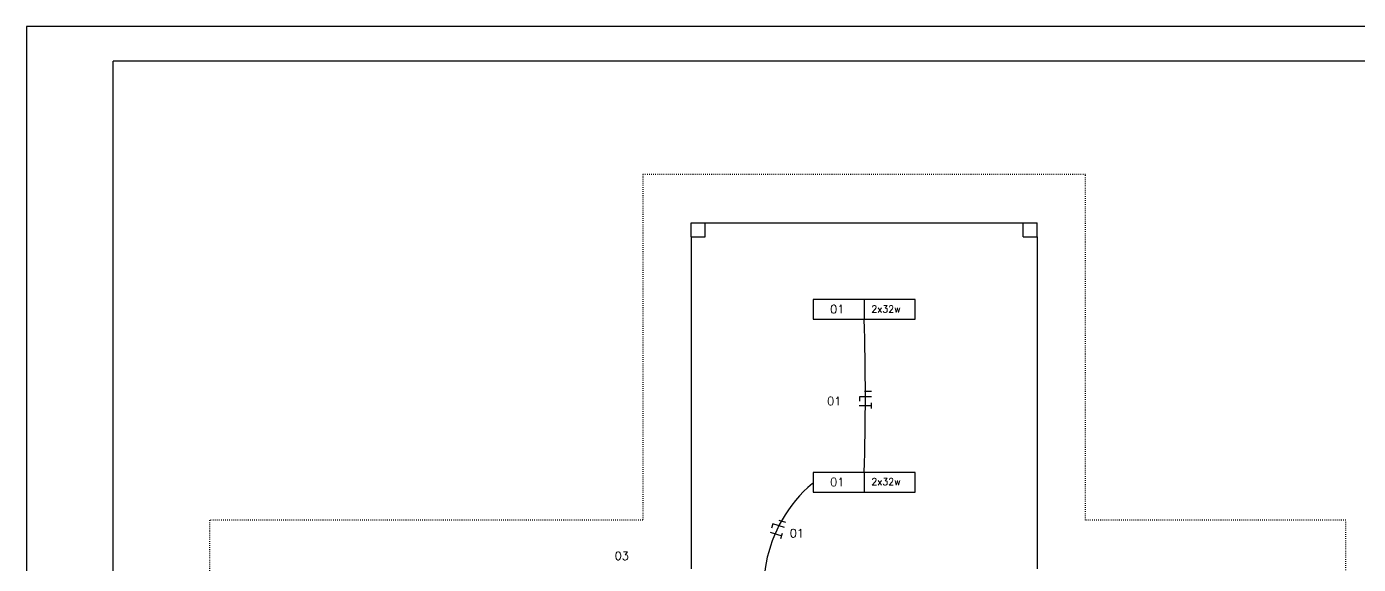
# Model space of a CAD drawing. Extents: x 4776 to 9276, y -14 to 2986.
# Drawn here: x 4776 to 6702, y 2209 to 2986 of the extents above; entities that cross this region are included whole.
import ezdxf

# ---------------------------------------------------------------- set-up
doc = ezdxf.new("R2010")
doc.units = 0
doc.header["$MEASUREMENT"] = 0
for name, pattern in [('HIDDEN', [0.375, 0.25, -0.125]), ('HIDDEN22', [3, 1, -1, -1]), ('PONT', [2, 1, -1])]:
    doc.linetypes.add(name, pattern=pattern)
doc.layers.get('0').update_dxf_attribs({"linetype": 'CONTINUOUS'})
for name, color, linetype in [('025PR', 7, 'CONTINUOUS'), ('ELETRIN', 5, 'PONT'), ('ELETRON', 5, 'CONTINUOUS'), ('INTERR', 2, 'CONTINUOUS'), ('MARGE', 6, 'CONTINUOUS')]:
    doc.layers.add(name, color=color, linetype=linetype)
doc.styles.add('ROMANS', font='ROMANS.shx')
doc.styles.get("Standard").update_dxf_attribs({"font": 'romans.shx', "width": 0.8})

msp = doc.modelspace()

# ---------------------------------------------------------------- linework, layer by layer
for p, q in [((4775.8, 2986.5), (4775.8, -13.5)), ((9275.7, 2986.5), (4775.8, 2986.5)), ((5736.9, 2682.5), (5736.9, 2702.5)), ((5736.9, 2702.5), (5756.9, 2702.5)), ((5756.9, 2702.5), (6216.9, 2702.5)), ((5756.9, 2682.5), (5756.9, 2702.5)), ((6216.9, 2682.5), (6216.9, 2702.5)), ((6216.9, 2702.5), (6236.9, 2702.5)), ((6236.9, 2682.5), (6236.9, 2702.5)), ((5736.9, 2682.5), (5736.9, 2202.5)), ((5736.9, 2682.5), (5756.9, 2682.5)), ((6216.9, 2682.5), (6236.9, 2682.5)), ((6236.9, 2682.5), (6236.9, 2202.5))]:
    msp.add_line(p, q)
at = {"linetype": 'HIDDEN22'}
for p, q in [((6306.9, 2772.5), (5666.9, 2772.5)), ((5666.9, 2772.5), (5666.9, 2272.5)), ((6306.9, 2272.5), (6306.9, 2772.5)), ((5040.4, 2272.5), (5040.4, 994.5)), ((5666.9, 2272.5), (5040.4, 2272.5)), ((6683.4, 2272.5), (6306.9, 2272.5)), ((6683.4, 994.5), (6683.4, 2272.5))]:
    msp.add_line(p, q, dxfattribs=at)
at = {"layer": 'ELETRON', "color": 154}
for p, q in [((5997.5, 2451.1), (5980, 2451.1)), ((5980, 2451.1), (5980, 2444.7)), ((5997.5, 2458.7), (5987.6, 2458.7)), ((5979.9, 2438.4), (5997.5, 2438.4)), ((5997.5, 2434.4), (5997.5, 2442.4)), ((5850.8, 2255.2), (5867.7, 2250)), ((5854.7, 2267.4), (5852.8, 2261.2)), ((5871.5, 2262.2), (5854.7, 2267.4)), ((5873.7, 2269.4), (5864.2, 2272.3)), ((5866.6, 2246.2), (5868.9, 2253.8))]:
    msp.add_line(p, q, dxfattribs=at)
at = {"layer": 'ELETRON'}
for centre, radius, start, end in [((2695, 2452.5), 3293.7, 358.0705, 1.9295), ((6040.2, 2174.1), 198.5, 130.1604, 208.487)]:
    msp.add_arc(centre, radius, start, end, dxfattribs=at)
at = {"layer": 'INTERR'}
for p, q in [((6060.6, 2591.6), (5913.2, 2591.6)), ((5913.2, 2591.6), (5913.2, 2563.4)), ((5986.9, 2591.6), (5986.9, 2563.4)), ((6060.6, 2563.4), (6060.6, 2591.6)), ((5913.2, 2563.4), (6060.6, 2563.4)), ((5913.2, 2341.6), (5913.2, 2313.4)), ((6060.6, 2341.6), (5913.2, 2341.6)), ((5986.9, 2341.6), (5986.9, 2313.4)), ((6060.6, 2313.4), (6060.6, 2341.6)), ((5913.2, 2313.4), (6060.6, 2313.4))]:
    msp.add_line(p, q, dxfattribs=at)
at = {"layer": 'MARGE'}
for p in [(4900.8, 36.5), (9225.7, 2936.5)]:
    msp.add_line(p, (4900.8, 2936.5), dxfattribs=at)

# ---------------------------------------------------------------- texts
at = {"layer": '025PR', "linetype": 'CONTINUOUS'}
for s, height, p in [('01', 12, (5937.8, 2571.9)), (' 2x32w', 10, (5990.4, 2573.2)), ('01', 12, (5933.3, 2438.9)), ('01', 12, (5937.8, 2321.9)), (' 2x32w', 10, (5990.4, 2323.2)), ('01', 12, (5879.3, 2247.8))]:
    msp.add_text(s, height=height, dxfattribs=at).set_placement(p)
at = {"layer": 'ELETRIN', "linetype": 'HIDDEN', "ltscale": 30, "style": 'ROMANS'}
msp.add_text('03', height=12, dxfattribs=at).set_placement((5626.1, 2215))

doc.saveas('drawing.dxf')
